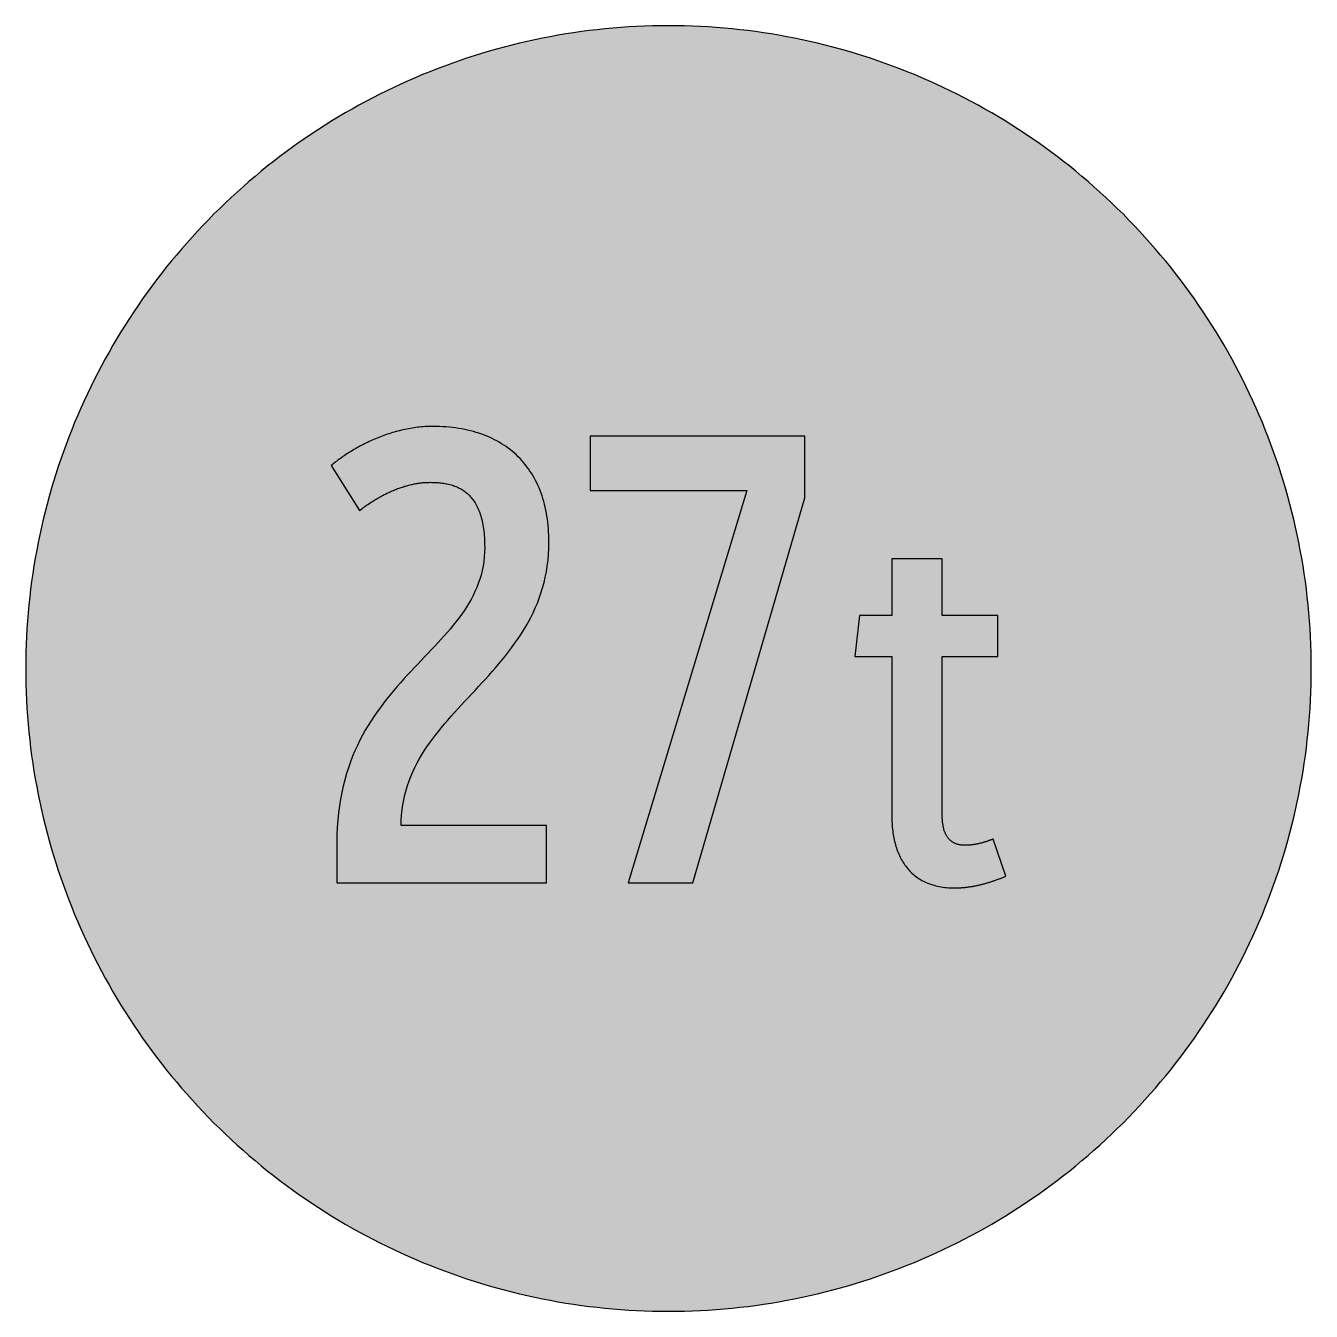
# Model space of a CAD drawing. Header units: millimetres. Extents: x 0 to 212, y 0 to 212.
import ezdxf

# ---------------------------------------------------------------- set-up
doc = ezdxf.new("R2010")
doc.units = ezdxf.units.MM

msp = doc.modelspace()

# ---------------------------------------------------------------- hatches: boundary and pattern name
for color, points in [(254, [(211.7189, 105.8869), (211.709, 107.2007), (211.6861, 108.5139), (211.6455, 109.8245), (211.5871, 111.1326), (211.5134, 112.4407), (211.4245, 113.7437), (211.3204, 115.0468), (211.201, 116.3447), (211.0638, 117.6426), (210.9114, 118.9355), (210.7413, 120.2258), (210.5584, 121.5136), (210.3577, 122.7988), (210.1418, 124.079), (209.9107, 125.3566), (209.6643, 126.6292), (209.4027, 127.8992), (209.1258, 129.1641), (208.8337, 130.4239), (208.5264, 131.6812), (208.2038, 132.936), (207.866, 134.1831), (207.5104, 135.4277), (207.1421, 136.6647), (206.7611, 137.8991), (206.3623, 139.1285), (205.9483, 140.3502), (205.5216, 141.5694), (205.0771, 142.781), (204.6199, 143.9901), (204.1474, 145.1915), (203.6623, 146.3853), (203.1619, 147.574), (202.6463, 148.7576), (202.1154, 149.9362), (201.5693, 151.1046), (201.0105, 152.2705), (200.439, 153.4262), (199.8523, 154.5768), (199.2503, 155.7198), (198.6356, 156.8577), (198.0057, 157.9855), (197.3605, 159.1081), (196.7052, 160.2232), (196.0321, 161.3281), (195.3489, 162.4279), (194.6504, 163.5176), (193.9366, 164.6022), (193.2102, 165.6766), (192.471, 166.7434), (191.7167, 167.8), (190.9521, 168.849), (190.1698, 169.8904), (189.3773, 170.9217), (188.5696, 171.9428), (187.7517, 172.9562), (186.9161, 173.9621), (186.0702, 174.9552), (185.2117, 175.9407), (184.338, 176.9161), (183.454, 177.8838), (182.5549, 178.8389), (181.643, 179.7837), (180.721, 180.7185), (179.7837, 181.643), (178.8389, 182.5549), (177.8838, 183.454), (176.9161, 184.338), (175.9407, 185.2117), (174.9552, 186.0702), (173.9621, 186.9161), (172.9562, 187.7492), (171.9428, 188.5696), (170.9217, 189.3773), (169.8904, 190.1698), (168.849, 190.9496), (167.8, 191.7167), (166.7408, 192.471), (165.6766, 193.2102), (164.6022, 193.9366), (163.5176, 194.6504), (162.4279, 195.3489), (161.3281, 196.0321), (160.2232, 196.7052), (159.1081, 197.3631), (157.9855, 198.0057), (156.8577, 198.6356), (155.7198, 199.2503), (154.5768, 199.8523), (153.4262, 200.439), (152.2705, 201.0131), (151.1046, 201.5719), (149.9362, 202.1154), (148.7576, 202.6463), (147.574, 203.1619), (146.3853, 203.6623), (145.1889, 204.15), (143.9875, 204.6199), (142.781, 205.0796), (141.5694, 205.5216), (140.3502, 205.9483), (139.1285, 206.3623), (137.8991, 206.7611), (136.6647, 207.1446), (135.4252, 207.5129), (134.1831, 207.866), (132.9334, 208.2038), (131.6812, 208.5264), (130.4239, 208.8337), (129.1641, 209.1284), (127.8966, 209.4052), (126.6292, 209.6668), (125.3541, 209.9132), (124.0765, 210.1444), (122.7963, 210.3603), (121.5136, 210.5584), (120.2258, 210.7438), (118.9355, 210.9114), (117.6401, 211.0638), (116.3447, 211.201), (115.0468, 211.3229), (113.7437, 211.4271), (112.4382, 211.516), (111.1326, 211.5896), (109.8245, 211.6455), (108.5113, 211.6861), (107.1982, 211.7115), (105.885, 211.7192), (104.5693, 211.7115), (103.2561, 211.6861), (101.9454, 211.6455), (100.6373, 211.5896), (99.3292, 211.516), (98.0262, 211.4271), (96.7232, 211.3229), (95.4253, 211.201), (94.1273, 211.0638), (92.8345, 210.9114), (91.5441, 210.7438), (90.2564, 210.5584), (88.9711, 210.3603), (87.691, 210.1444), (86.4133, 209.9132), (85.1408, 209.6668), (83.8708, 209.4052), (82.6059, 209.1284), (81.346, 208.8337), (80.0887, 208.5264), (78.834, 208.2038), (77.5868, 207.866), (76.3422, 207.5129), (75.1053, 207.1446), (73.8708, 206.7611), (72.6415, 206.3623), (71.4197, 205.9483), (70.2005, 205.5216), (68.9889, 205.0796), (67.7799, 204.6199), (66.5785, 204.15), (65.3847, 203.6623), (64.196, 203.1619), (63.0123, 202.6463), (61.8338, 202.1154), (60.6628, 201.5719), (59.4995, 201.0131), (58.3438, 200.439), (57.1932, 199.8523), (56.0502, 199.2503), (54.9123, 198.6356), (53.7845, 198.0057), (52.6618, 197.3631), (51.5468, 196.7052), (50.4419, 196.0321), (49.342, 195.3489), (48.2524, 194.6504), (47.1678, 193.9366), (46.0934, 193.2102), (45.0266, 192.471), (43.9699, 191.7167), (42.9209, 190.9496), (41.8795, 190.1698), (40.8483, 189.3773), (39.8272, 188.5696), (38.8137, 187.7492), (37.8079, 186.9161), (36.8148, 186.0702), (35.8292, 185.2117), (34.8539, 184.338), (33.8861, 183.454), (32.9311, 182.5549), (31.9862, 181.643), (31.049, 180.7185), (30.1269, 179.7837), (29.2151, 178.8389), (28.3159, 177.8838), (27.432, 176.9161), (26.5582, 175.9407), (25.6997, 174.9552), (24.8539, 173.9621), (24.0208, 172.9562), (23.2004, 171.9428), (22.3926, 170.9217), (21.6002, 169.8904), (20.8204, 168.849), (20.0533, 167.8), (19.2989, 166.7434), (18.5598, 165.6766), (17.8333, 164.6022), (17.1196, 163.5176), (16.4211, 162.4279), (15.7378, 161.3281), (15.0647, 160.2232), (14.4069, 159.1081), (13.7643, 157.9855), (13.1343, 156.8577), (12.5197, 155.7198), (11.9177, 154.5768), (11.3309, 153.4262), (10.7569, 152.2705), (10.1981, 151.1046), (9.6545, 149.9362), (9.1237, 148.7576), (8.6081, 147.574), (8.1077, 146.3853), (7.62, 145.1915), (7.1501, 143.9901), (6.6904, 142.781), (6.2484, 141.5694), (5.8217, 140.3502), (5.4077, 139.1285), (5.0089, 137.8991), (4.6253, 136.6647), (4.257, 135.4277), (3.904, 134.1831), (3.5662, 132.936), (3.2436, 131.6812), (2.9362, 130.4239), (2.6416, 129.1641), (2.3647, 127.8992), (2.1031, 126.6292), (1.8567, 125.3566), (1.6256, 124.079), (1.4097, 122.7988), (1.2116, 121.5136), (1.0262, 120.2258), (0.8585, 118.9355), (0.7061, 117.6426), (0.569, 116.3447), (0.447, 115.0468), (0.3429, 113.7437), (0.254, 112.4407), (0.1803, 111.1326), (0.1245, 109.8245), (0.0838, 108.5139), (0.0584, 107.2007), (0.0508, 105.885), (0.0584, 104.5718), (0.0838, 103.2586), (0.1245, 101.9454), (0.1803, 100.6373), (0.254, 99.3318), (0.3429, 98.0262), (0.447, 96.7232), (0.569, 95.4253), (0.7061, 94.1299), (0.8585, 92.8345), (1.0262, 91.5441), (1.2116, 90.2564), (1.4097, 88.9737), (1.6256, 87.6935), (1.8567, 86.4159), (2.1031, 85.1408), (2.3647, 83.8733), (2.6416, 82.6059), (2.9362, 81.346), (3.2436, 80.0887), (3.5662, 78.8365), (3.904, 77.5868), (4.257, 76.3448), (4.6253, 75.1053), (5.0089, 73.8708), (5.4077, 72.6415), (5.8217, 71.4197), (6.2484, 70.2005), (6.6904, 68.9889), (7.1501, 67.7824), (7.62, 66.581), (8.1077, 65.3847), (8.6081, 64.196), (9.1237, 63.0123), (9.6545, 61.8338), (10.1981, 60.6654), (10.7569, 59.4995), (11.3309, 58.3438), (11.9177, 57.1932), (12.5197, 56.0502), (13.1343, 54.9123), (13.7643, 53.7845), (14.4069, 52.6618), (15.0647, 51.5468), (15.7378, 50.4419), (16.4211, 49.342), (17.1196, 48.2524), (17.8333, 47.1678), (18.5598, 46.0934), (19.2989, 45.0291), (20.0533, 43.9699), (20.8204, 42.9209), (21.6002, 41.8795), (22.3926, 40.8483), (23.2004, 39.8272), (24.0208, 38.8137), (24.8539, 37.8079), (25.6997, 36.8148), (26.5582, 35.8292), (27.432, 34.8539), (28.3159, 33.8861), (29.2151, 32.9311), (30.1269, 31.9862), (31.049, 31.049), (31.9862, 30.1269), (32.9311, 29.2151), (33.8861, 28.3159), (34.8539, 27.432), (35.8292, 26.5582), (36.8148, 25.6997), (37.8079, 24.8539), (38.8137, 24.0182), (39.8272, 23.2004), (40.8483, 22.3926), (41.8795, 21.6002), (42.9209, 20.8178), (43.9699, 20.0533), (45.0266, 19.2989), (46.0934, 18.5598), (47.1678, 17.8333), (48.2524, 17.1196), (49.342, 16.4211), (50.4419, 15.7378), (51.5468, 15.0647), (52.6618, 14.4094), (53.7845, 13.7643), (54.9123, 13.1343), (56.0502, 12.5197), (57.1932, 11.9177), (58.3438, 11.3309), (59.4995, 10.7594), (60.6628, 10.2006), (61.8338, 9.6545), (63.0123, 9.1237), (64.196, 8.6081), (65.3847, 8.1077), (66.5785, 7.6225), (67.7799, 7.1501), (68.9889, 6.6929), (70.2005, 6.2484), (71.4197, 5.8217), (72.6415, 5.4077), (73.8708, 5.0089), (75.1053, 4.6279), (76.3422, 4.2596), (77.5868, 3.904), (78.834, 3.5662), (80.0887, 3.2436), (81.346, 2.9362), (82.6059, 2.6441), (83.8708, 2.3673), (85.1408, 2.1057), (86.4133, 1.8593), (87.691, 1.6281), (88.9711, 1.4122), (90.2564, 1.2116), (91.5441, 1.0287), (92.8345, 0.8585), (94.1273, 0.7061), (95.4253, 0.569), (96.7232, 0.4496), (98.0262, 0.3454), (99.3292, 0.2565), (100.6373, 0.1829), (101.9454, 0.1245), (103.2561, 0.0838), (104.5693, 0.061), (105.885, 0.0533), (107.1982, 0.061), (108.5113, 0.0838), (109.8245, 0.1245), (111.1326, 0.1829), (112.4382, 0.2565), (113.7437, 0.3454), (115.0468, 0.4496), (116.3447, 0.569), (117.6401, 0.7061), (118.9355, 0.8585), (120.2258, 1.0287), (121.5136, 1.2116), (122.7963, 1.4122), (124.0765, 1.6281), (125.3541, 1.8593), (126.6292, 2.1057), (127.8966, 2.3673), (129.1641, 2.6441), (130.4239, 2.9362), (131.6812, 3.2436), (132.9334, 3.5662), (134.1831, 3.904), (135.4252, 4.2596), (136.6647, 4.6279), (137.8991, 5.0089), (139.1285, 5.4077), (140.3502, 5.8217), (141.5694, 6.2484), (142.781, 6.6929), (143.9875, 7.1501), (145.1889, 7.6225), (146.3853, 8.1077), (147.574, 8.6081), (148.7576, 9.1237), (149.9362, 9.6545), (151.1046, 10.2006), (152.2705, 10.7594), (153.4262, 11.3309), (154.5768, 11.9177), (155.7198, 12.5197), (156.8577, 13.1343), (157.9855, 13.7643), (159.1081, 14.4094), (160.2232, 15.0647), (161.3281, 15.7378), (162.4279, 16.4211), (163.5176, 17.1196), (164.6022, 17.8333), (165.6766, 18.5598), (166.7408, 19.2989), (167.8, 20.0533), (168.849, 20.8178), (169.8904, 21.6002), (170.9217, 22.3926), (171.9428, 23.2004), (172.9562, 24.0182), (173.9621, 24.8539), (174.9552, 25.6997), (175.9407, 26.5582), (176.9161, 27.432), (177.8838, 28.3159), (178.8389, 29.2151), (179.7837, 30.1269), (180.721, 31.049), (181.643, 31.9862), (182.5549, 32.9311), (183.454, 33.8861), (184.338, 34.8539), (185.2117, 35.8292), (186.0702, 36.8148), (186.9161, 37.8079), (187.7517, 38.8137), (188.5696, 39.8272), (189.3773, 40.8483), (190.1698, 41.8795), (190.9521, 42.9209), (191.7167, 43.9699), (192.471, 45.0291), (193.2102, 46.0934), (193.9366, 47.1678), (194.6504, 48.2524), (195.3489, 49.342), (196.0321, 50.4419), (196.7052, 51.5468), (197.3605, 52.6618), (198.0057, 53.7845), (198.6356, 54.9123), (199.2503, 56.0502), (199.8523, 57.1932), (200.439, 58.3438), (201.0105, 59.4995), (201.5693, 60.6654), (202.1154, 61.8338), (202.6463, 63.0123), (203.1619, 64.196), (203.6623, 65.3847), (204.1474, 66.581), (204.6199, 67.7824), (205.0771, 68.9889), (205.5216, 70.2005), (205.9483, 71.4197), (206.3623, 72.6415), (206.7611, 73.8708), (207.1421, 75.1053), (207.5104, 76.3448), (207.866, 77.5868), (208.2038, 78.8365), (208.5264, 80.0887), (208.8337, 81.346), (209.1258, 82.6059), (209.4027, 83.8733), (209.6643, 85.1408), (209.9107, 86.4159), (210.1418, 87.6935), (210.3577, 88.9737), (210.5584, 90.2564), (210.7413, 91.5441), (210.9114, 92.8345), (211.0638, 94.1299), (211.201, 95.4253), (211.3204, 96.7232), (211.4245, 98.0262), (211.5134, 99.3318), (211.5871, 100.6373), (211.6455, 101.9454), (211.6861, 103.2586), (211.709, 104.5718), (211.7166, 105.885)]), (59, [(66.6228, 136.5412), (66.8503, 136.5377), (67.0763, 136.5352), (67.2998, 136.5275), (67.5234, 136.5174), (67.7469, 136.5047), (67.9679, 136.4894), (68.1863, 136.4691), (68.4047, 136.4463), (68.6206, 136.4183), (68.8365, 136.3878), (69.0474, 136.3548), (69.2582, 136.3142), (69.4665, 136.2735), (69.6747, 136.2253), (69.8779, 136.1745), (70.0811, 136.1211), (70.2793, 136.0602), (70.4774, 135.9941), (70.673, 135.9256), (70.8635, 135.8519), (71.054, 135.7732), (71.2419, 135.6868), (71.4248, 135.5979), (71.6077, 135.5014), (71.7855, 135.4023), (71.9607, 135.2956), (72.1335, 135.1813), (72.3011, 135.0645), (72.4662, 134.94), (72.6288, 134.808), (72.7888, 134.6733), (72.9437, 134.5286), (73.0961, 134.3787), (73.246, 134.2238), (73.3908, 134.0612), (73.5305, 133.891), (73.6676, 133.7132), (73.7997, 133.5303), (73.9292, 133.3373), (74.0537, 133.1392), (74.1756, 132.9334), (74.2925, 132.7201), (74.4042, 132.4991), (74.5109, 132.2705), (74.615, 132.0317), (74.7141, 131.7879), (74.8081, 131.5339), (74.897, 131.2723), (74.9808, 131.0005), (75.0595, 130.7236), (75.1357, 130.4341), (75.2043, 130.1394), (75.2678, 129.8321), (75.3288, 129.5197), (75.3821, 129.1946), (75.4304, 128.8618), (75.4736, 128.5215), (75.5117, 128.1684), (75.5421, 127.8077), (75.5701, 127.4369), (75.5904, 127.0533), (75.6056, 126.6622), (75.6133, 126.2609), (75.6183, 125.8494), (75.6006, 125.0417), (75.5472, 124.2543), (75.4609, 123.4846), (75.344, 122.7328), (75.1942, 121.9962), (75.0164, 121.2799), (74.8081, 120.5763), (74.5719, 119.888), (74.3077, 119.2124), (74.0207, 118.5494), (73.7083, 117.8992), (73.3704, 117.2591), (73.0123, 116.6292), (72.6338, 116.0094), (72.2325, 115.3973), (71.8134, 114.7928), (71.3765, 114.1933), (70.9244, 113.6015), (70.4545, 113.0122), (69.9719, 112.428), (69.4741, 111.8464), (68.9661, 111.2672), (68.4454, 110.6907), (67.9145, 110.1141), (67.376, 109.535), (66.8299, 108.9558), (66.2762, 108.3742), (65.7174, 107.7874), (65.1535, 107.2007), (64.5871, 106.6063), (64.0156, 106.0069), (63.4467, 105.3998), (62.8752, 104.7852), (62.3062, 104.1629), (61.7398, 103.5304), (61.1759, 102.8878), (60.6171, 102.235), (60.0634, 101.5695), (59.5173, 100.8913), (58.9788, 100.2005), (58.4479, 99.4918), (57.9272, 98.7704), (57.4192, 98.0313), (56.9214, 97.2769), (56.4388, 96.5022), (55.9689, 95.7097), (55.5168, 94.8969), (55.0799, 94.0613), (54.6608, 93.2053), (54.2595, 92.329), (53.881, 91.4273), (53.5229, 90.5002), (53.1851, 89.5502), (52.8726, 88.5723), (52.5856, 87.5665), (52.3215, 86.5353), (52.0852, 85.4735), (51.877, 84.3839), (51.6992, 83.2637), (51.5493, 82.1106), (51.4299, 80.9244), (51.3461, 79.7077), (51.2928, 78.4555), (51.275, 77.1677), (51.277, 70.6092), (85.7772, 70.6092), (85.7772, 80.028), (61.8603, 80.028), (61.8769, 80.9142), (61.9277, 81.7829), (62.0141, 82.6338), (62.1335, 83.4644), (62.2808, 84.2797), (62.4611, 85.0798), (62.6694, 85.8622), (62.9056, 86.6292), (63.1673, 87.3811), (63.4568, 88.1202), (63.7692, 88.8467), (64.1045, 89.5604), (64.4652, 90.2614), (64.8437, 90.9523), (65.2424, 91.633), (65.6615, 92.3036), (66.0984, 92.9665), (66.5531, 93.6193), (67.0204, 94.267), (67.5056, 94.9046), (68.0009, 95.5396), (68.5114, 96.1669), (69.0296, 96.7892), (69.5604, 97.4065), (70.0989, 98.0237), (70.6476, 98.6358), (71.2013, 99.2454), (71.7601, 99.855), (72.324, 100.4621), (72.8904, 101.0717), (73.4593, 101.6813), (74.0308, 102.2909), (74.5998, 102.903), (75.1688, 103.5177), (75.7352, 104.1375), (76.2991, 104.7598), (76.8604, 105.3871), (77.4116, 106.0221), (77.9602, 106.6622), (78.4987, 107.3074), (79.0296, 107.9627), (79.5503, 108.6256), (80.0583, 109.2962), (80.5561, 109.9769), (81.0387, 110.6678), (81.5086, 111.3714), (81.9607, 112.0851), (82.3976, 112.8116), (82.8167, 113.5532), (83.2155, 114.3076), (83.5965, 115.0747), (83.9546, 115.857), (84.2899, 116.6571), (84.6023, 117.4725), (84.8919, 118.3081), (85.1535, 119.159), (85.3897, 120.0277), (85.598, 120.9167), (85.7783, 121.826), (85.9282, 122.7557), (86.045, 123.7082), (86.1314, 124.681), (86.1822, 125.6792), (86.2, 126.6977), (86.1949, 127.2591), (86.1797, 127.8153), (86.1543, 128.3614), (86.1187, 128.8999), (86.073, 129.4308), (86.0146, 129.9566), (85.9485, 130.4722), (85.8723, 130.9802), (85.786, 131.4806), (85.6894, 131.9733), (85.5828, 132.4585), (85.4659, 132.936), (85.3415, 133.4059), (85.2043, 133.8656), (85.0595, 134.3203), (84.9046, 134.7648), (84.7395, 135.2017), (84.5642, 135.6309), (84.3813, 136.05), (84.1883, 136.4615), (83.9851, 136.8654), (83.7717, 137.2616), (83.5508, 137.6477), (83.3196, 138.0287), (83.0809, 138.397), (82.8319, 138.7602), (82.5729, 139.1133), (82.3062, 139.4562), (82.0293, 139.7914), (81.7448, 140.1191), (81.4502, 140.4391), (81.1479, 140.7465), (80.8355, 141.0487), (80.5129, 141.3408), (80.1853, 141.6228), (79.8474, 141.8971), (79.4995, 142.1613), (79.1439, 142.4178), (78.7806, 142.6642), (78.4073, 142.9029), (78.0263, 143.129), (77.6376, 143.35), (77.2389, 143.5583), (76.8325, 143.7589), (76.4184, 143.952), (75.9968, 144.1323), (75.565, 144.305), (75.1281, 144.4676), (74.6811, 144.6225), (74.2264, 144.7648), (73.7641, 144.8994), (73.2917, 145.0238), (72.8142, 145.1381), (72.3265, 145.2448), (71.8337, 145.3388), (71.3308, 145.4252), (70.8228, 145.4988), (70.3047, 145.5649), (69.7789, 145.6207), (69.248, 145.6665), (68.707, 145.702), (68.1609, 145.7274), (67.6072, 145.7427), (67.0433, 145.7477), (66.736, 145.7452), (66.4312, 145.7376), (66.1238, 145.7274), (65.8165, 145.7096), (65.5117, 145.6893), (65.2069, 145.6639), (64.9021, 145.636), (64.5973, 145.6004), (64.295, 145.5623), (63.9928, 145.5217), (63.6905, 145.4734), (63.3908, 145.4252), (63.0911, 145.3693), (62.7939, 145.3134), (62.4942, 145.2499), (62.1995, 145.1864), (61.9049, 145.1178), (61.6102, 145.0442), (61.3181, 144.9705), (61.026, 144.8892), (60.7365, 144.8079), (60.4469, 144.7216), (60.1599, 144.6352), (59.8754, 144.5438), (59.5909, 144.4473), (59.309, 144.3507), (59.0271, 144.2517), (58.7477, 144.1475), (58.4708, 144.0434), (58.1965, 143.9342), (57.9222, 143.8224), (57.6504, 143.7107), (57.3811, 143.5964), (57.1144, 143.477), (56.8503, 143.3576), (56.5861, 143.2357), (56.3245, 143.1138), (56.068, 142.9868), (55.8114, 142.8598), (55.5574, 142.7302), (55.306, 142.5981), (55.057, 142.4661), (54.8107, 142.3314), (54.5668, 142.1968), (54.3255, 142.0597), (54.0868, 141.92), (53.8531, 141.7803), (53.6194, 141.6406), (53.3883, 141.4983), (53.1622, 141.3561), (52.9387, 141.2113), (52.7177, 141.0665), (52.4993, 140.9217), (52.2859, 140.7744), (52.0725, 140.6271), (51.8643, 140.4798), (51.6611, 140.3325), (51.4579, 140.1851), (51.2597, 140.0353), (51.0642, 139.888), (50.8737, 139.7381), (50.6857, 139.5908), (50.5028, 139.4409), (50.3225, 139.2911), (54.9811, 131.8849), (55.179, 132.0368), (55.3771, 132.1867), (55.5752, 132.3315), (55.7733, 132.4762), (55.9689, 132.6185), (56.167, 132.7556), (56.3651, 132.8928), (56.5607, 133.0249), (56.7563, 133.157), (56.9544, 133.284), (57.15, 133.4084), (57.3456, 133.5329), (57.5412, 133.6523), (57.7342, 133.7691), (57.9298, 133.8834), (58.1228, 133.9952), (58.3159, 134.1044), (58.5089, 134.2111), (58.7019, 134.3152), (58.895, 134.4168), (59.0855, 134.5159), (59.2785, 134.6124), (59.469, 134.7064), (59.6595, 134.7978), (59.8475, 134.8867), (60.038, 134.9756), (60.2259, 135.0594), (60.4139, 135.1407), (60.5993, 135.2194), (60.7873, 135.2956), (60.9727, 135.3693), (61.1581, 135.443), (61.341, 135.5115), (61.5264, 135.5776), (61.7093, 135.6436), (61.8922, 135.7071), (62.0725, 135.7655), (62.2529, 135.824), (62.4332, 135.8798), (62.6135, 135.9306), (62.7913, 135.9814), (62.9691, 136.0297), (63.1444, 136.078), (63.3197, 136.1211), (63.4949, 136.1618), (63.6676, 136.2024), (63.8404, 136.238), (64.0131, 136.2735), (64.1858, 136.3066), (64.3534, 136.337), (64.5236, 136.365), (64.6913, 136.3904), (64.8589, 136.4158), (65.024, 136.4361), (65.1891, 136.4564), (65.3517, 136.4742), (65.5142, 136.4894), (65.6768, 136.5021), (65.8368, 136.5148), (65.9968, 136.5225), (66.1543, 136.5301), (66.3118, 136.5352), (66.4667, 136.5377), (66.6217, 136.5402)]), (59, [(128.3229, 134.0016), (128.3229, 144.1619), (92.9749, 144.1619), (92.9749, 135.1661), (118.7979, 135.1661), (99.2188, 70.6092), (109.9083, 70.6092)]), (59, [(142.6531, 81.6155), (142.654, 81.2952), (142.6616, 80.9777), (142.6718, 80.6628), (142.6896, 80.3504), (142.7099, 80.043), (142.7353, 79.7357), (142.7658, 79.4334), (142.8013, 79.1362), (142.8394, 78.8391), (142.8852, 78.547), (142.9334, 78.2599), (142.9893, 77.9729), (143.0477, 77.691), (143.1112, 77.4141), (143.1798, 77.1398), (143.2535, 76.868), (143.3322, 76.6013), (143.416, 76.3397), (143.5049, 76.0806), (143.5989, 75.8266), (143.6954, 75.5752), (143.7996, 75.3288), (143.9088, 75.0875), (144.0231, 74.8487), (144.1425, 74.6176), (144.2644, 74.389), (144.3939, 74.1629), (144.5285, 73.9445), (144.6682, 73.7286), (144.813, 73.5203), (144.9629, 73.3146), (145.1178, 73.1164), (145.2778, 72.9209), (145.4429, 72.7304), (145.6157, 72.5449), (145.7909, 72.3671), (145.9713, 72.1919), (146.1592, 72.0242), (146.3523, 71.8591), (146.5504, 71.7017), (146.7536, 71.5493), (146.9619, 71.4045), (147.1752, 71.2622), (147.3962, 71.1276), (147.6223, 70.9981), (147.8509, 70.8762), (148.0896, 70.7593), (148.3309, 70.6476), (148.5773, 70.5434), (148.8313, 70.4444), (149.0904, 70.3529), (149.3545, 70.2666), (149.6263, 70.1878), (149.9006, 70.1142), (150.1826, 70.0481), (150.4696, 69.9872), (150.7642, 69.9364), (151.0614, 69.8881), (151.3688, 69.85), (151.6786, 69.817), (151.9936, 69.7916), (152.3162, 69.7738), (152.6464, 69.7636), (152.9791, 69.7611), (153.1163, 69.7611), (153.2509, 69.7636), (153.3855, 69.7662), (153.5201, 69.7687), (153.6548, 69.7738), (153.7868, 69.7789), (153.9215, 69.7865), (154.0561, 69.7941), (154.1907, 69.8043), (154.3253, 69.8144), (154.4574, 69.8271), (154.592, 69.8373), (154.7241, 69.8525), (154.8587, 69.8652), (154.9933, 69.8805), (155.1254, 69.8983), (155.2575, 69.916), (155.3921, 69.9338), (155.5242, 69.9516), (155.6588, 69.9719), (155.7909, 69.9948), (155.923, 70.0176), (156.0551, 70.0405), (156.1871, 70.0634), (156.3218, 70.0888), (156.4538, 70.1142), (156.5859, 70.1421), (156.718, 70.17), (156.8501, 70.198), (156.9822, 70.2285), (157.1142, 70.2589), (157.2463, 70.2894), (157.3784, 70.3224), (157.5105, 70.3555), (157.6426, 70.3885), (157.7746, 70.424), (157.9042, 70.4596), (158.0363, 70.4952), (158.1683, 70.5333), (158.3004, 70.5714), (158.4325, 70.6095), (158.562, 70.6501), (158.6941, 70.6882), (158.8262, 70.7314), (158.9557, 70.772), (159.0878, 70.8152), (159.2199, 70.8584), (159.3494, 70.9041), (159.4815, 70.9473), (159.6136, 70.993), (159.7431, 71.0413), (159.8752, 71.087), (160.0073, 71.1352), (160.1368, 71.1835), (160.2689, 71.2343), (160.3985, 71.2826), (160.5305, 71.3334), (160.6601, 71.3867), (160.7922, 71.4375), (160.9242, 71.4908), (161.0538, 71.5442), (161.1859, 71.5975), (161.3154, 71.6534), (161.4475, 71.7067), (159.3314, 77.8051), (159.2402, 77.7697), (159.1488, 77.7342), (159.0599, 77.7011), (158.9735, 77.6681), (158.8846, 77.6351), (158.8008, 77.6021), (158.7144, 77.5716), (158.6306, 77.5411), (158.5468, 77.5106), (158.463, 77.4827), (158.3817, 77.4548), (158.3004, 77.4268), (158.2217, 77.4014), (158.1404, 77.3735), (158.0617, 77.3481), (157.9829, 77.3227), (157.9067, 77.2998), (157.8305, 77.277), (157.7543, 77.2541), (157.6781, 77.2312), (157.6019, 77.2084), (157.5283, 77.1881), (157.4546, 77.1677), (157.3809, 77.1474), (157.3073, 77.1296), (157.2362, 77.1093), (157.165, 77.0915), (157.0939, 77.0738), (157.0228, 77.0585), (156.9517, 77.0407), (156.8806, 77.0255), (156.812, 77.0103), (156.7434, 76.995), (156.6748, 76.9823), (156.6062, 76.9671), (156.5377, 76.9544), (156.4691, 76.9417), (156.4005, 76.9315), (156.3345, 76.9188), (156.2659, 76.9087), (156.1998, 76.8985), (156.1338, 76.8883), (156.0652, 76.8782), (155.9992, 76.8706), (155.9331, 76.8629), (155.8671, 76.8553), (155.8011, 76.8477), (155.735, 76.8401), (155.669, 76.8325), (155.6029, 76.8274), (155.5369, 76.8223), (155.4709, 76.8172), (155.4048, 76.8121), (155.3388, 76.8071), (155.2727, 76.8045), (155.2067, 76.7994), (155.1407, 76.7969), (155.0746, 76.7944), (155.0086, 76.7918), (154.9425, 76.7918), (154.8765, 76.7893), (154.8079, 76.7893), (154.7419, 76.7893), (154.6733, 76.7893), (154.5488, 76.7893), (154.4244, 76.7944), (154.305, 76.7994), (154.1856, 76.8096), (154.0688, 76.8223), (153.957, 76.8375), (153.8453, 76.8553), (153.736, 76.8756), (153.6294, 76.8985), (153.5252, 76.9239), (153.4236, 76.9518), (153.3246, 76.9823), (153.228, 77.0153), (153.1315, 77.0509), (153.0401, 77.089), (152.9486, 77.1296), (152.8597, 77.1754), (152.7759, 77.2211), (152.6921, 77.2693), (152.6083, 77.3201), (152.5295, 77.3735), (152.4533, 77.4319), (152.3771, 77.4903), (152.306, 77.5513), (152.2349, 77.6148), (152.1663, 77.6808), (152.0977, 77.7494), (152.0342, 77.8231), (151.9707, 77.8967), (151.9098, 77.9729), (151.8514, 78.0517), (151.7955, 78.1329), (151.7421, 78.2142), (151.6888, 78.3006), (151.638, 78.3895), (151.5897, 78.4809), (151.5415, 78.5724), (151.4983, 78.6689), (151.4551, 78.7679), (151.4145, 78.867), (151.3738, 78.9686), (151.3357, 79.0753), (151.3002, 79.182), (151.2672, 79.2912), (151.2367, 79.4029), (151.2062, 79.5172), (151.1757, 79.6341), (151.1503, 79.7509), (151.1249, 79.8728), (151.1021, 79.9973), (151.0817, 80.1218), (151.0614, 80.2488), (151.0436, 80.3783), (151.0259, 80.5104), (151.0106, 80.645), (150.9979, 80.7822), (150.9878, 80.9219), (150.9776, 81.0616), (150.9674, 81.2038), (150.9624, 81.3486), (150.9547, 81.4959), (150.9522, 81.6458), (150.9497, 81.7982), (150.9497, 81.9506), (150.9504, 107.8615), (160.0951, 107.8615), (160.0951, 114.6344), (150.9504, 114.6344), (150.9504, 123.9488), (142.6531, 123.9488), (142.6531, 114.6344), (137.3188, 114.6344), (136.5567, 107.8615), (142.6531, 107.8615)])]:
    msp.add_hatch(color=color).paths.add_polyline_path(points)

# ---------------------------------------------------------------- linework, layer by layer
at = {"color": 254}
msp.add_lwpolyline([(211.7189, 105.8869), (211.709, 107.2007), (211.6861, 108.5139), (211.6455, 109.8245), (211.5871, 111.1326), (211.5134, 112.4407), (211.4245, 113.7437), (211.3204, 115.0468), (211.201, 116.3447), (211.0638, 117.6426), (210.9114, 118.9355), (210.7413, 120.2258), (210.5584, 121.5136), (210.3577, 122.7988), (210.1418, 124.079), (209.9107, 125.3566), (209.6643, 126.6292), (209.4027, 127.8992), (209.1258, 129.1641), (208.8337, 130.4239), (208.5264, 131.6812), (208.2038, 132.936), (207.866, 134.1831), (207.5104, 135.4277), (207.1421, 136.6647), (206.7611, 137.8991), (206.3623, 139.1285), (205.9483, 140.3502), (205.5216, 141.5694), (205.0771, 142.781), (204.6199, 143.9901), (204.1474, 145.1915), (203.6623, 146.3853), (203.1619, 147.574), (202.6463, 148.7576), (202.1154, 149.9362), (201.5693, 151.1046), (201.0105, 152.2705), (200.439, 153.4262), (199.8523, 154.5768), (199.2503, 155.7198), (198.6356, 156.8577), (198.0057, 157.9855), (197.3605, 159.1081), (196.7052, 160.2232), (196.0321, 161.3281), (195.3489, 162.4279), (194.6504, 163.5176), (193.9366, 164.6022), (193.2102, 165.6766), (192.471, 166.7434), (191.7167, 167.8), (190.9521, 168.849), (190.1698, 169.8904), (189.3773, 170.9217), (188.5696, 171.9428), (187.7517, 172.9562), (186.9161, 173.9621), (186.0702, 174.9552), (185.2117, 175.9407), (184.338, 176.9161), (183.454, 177.8838), (182.5549, 178.8389), (181.643, 179.7837), (180.721, 180.7185), (179.7837, 181.643), (178.8389, 182.5549), (177.8838, 183.454), (176.9161, 184.338), (175.9407, 185.2117), (174.9552, 186.0702), (173.9621, 186.9161), (172.9562, 187.7492), (171.9428, 188.5696), (170.9217, 189.3773), (169.8904, 190.1698), (168.849, 190.9496), (167.8, 191.7167), (166.7408, 192.471), (165.6766, 193.2102), (164.6022, 193.9366), (163.5176, 194.6504), (162.4279, 195.3489), (161.3281, 196.0321), (160.2232, 196.7052), (159.1081, 197.3631), (157.9855, 198.0057), (156.8577, 198.6356), (155.7198, 199.2503), (154.5768, 199.8523), (153.4262, 200.439), (152.2705, 201.0131), (151.1046, 201.5719), (149.9362, 202.1154), (148.7576, 202.6463), (147.574, 203.1619), (146.3853, 203.6623), (145.1889, 204.15), (143.9875, 204.6199), (142.781, 205.0796), (141.5694, 205.5216), (140.3502, 205.9483), (139.1285, 206.3623), (137.8991, 206.7611), (136.6647, 207.1446), (135.4252, 207.5129), (134.1831, 207.866), (132.9334, 208.2038), (131.6812, 208.5264), (130.4239, 208.8337), (129.1641, 209.1284), (127.8966, 209.4052), (126.6292, 209.6668), (125.3541, 209.9132), (124.0765, 210.1444), (122.7963, 210.3603), (121.5136, 210.5584), (120.2258, 210.7438), (118.9355, 210.9114), (117.6401, 211.0638), (116.3447, 211.201), (115.0468, 211.3229), (113.7437, 211.4271), (112.4382, 211.516), (111.1326, 211.5896), (109.8245, 211.6455), (108.5113, 211.6861), (107.1982, 211.7115), (105.885, 211.7192), (104.5693, 211.7115), (103.2561, 211.6861), (101.9454, 211.6455), (100.6373, 211.5896), (99.3292, 211.516), (98.0262, 211.4271), (96.7232, 211.3229), (95.4253, 211.201), (94.1273, 211.0638), (92.8345, 210.9114), (91.5441, 210.7438), (90.2564, 210.5584), (88.9711, 210.3603), (87.691, 210.1444), (86.4133, 209.9132), (85.1408, 209.6668), (83.8708, 209.4052), (82.6059, 209.1284), (81.346, 208.8337), (80.0887, 208.5264), (78.834, 208.2038), (77.5868, 207.866), (76.3422, 207.5129), (75.1053, 207.1446), (73.8708, 206.7611), (72.6415, 206.3623), (71.4197, 205.9483), (70.2005, 205.5216), (68.9889, 205.0796), (67.7799, 204.6199), (66.5785, 204.15), (65.3847, 203.6623), (64.196, 203.1619), (63.0123, 202.6463), (61.8338, 202.1154), (60.6628, 201.5719), (59.4995, 201.0131), (58.3438, 200.439), (57.1932, 199.8523), (56.0502, 199.2503), (54.9123, 198.6356), (53.7845, 198.0057), (52.6618, 197.3631), (51.5468, 196.7052), (50.4419, 196.0321), (49.342, 195.3489), (48.2524, 194.6504), (47.1678, 193.9366), (46.0934, 193.2102), (45.0266, 192.471), (43.9699, 191.7167), (42.9209, 190.9496), (41.8795, 190.1698), (40.8483, 189.3773), (39.8272, 188.5696), (38.8137, 187.7492), (37.8079, 186.9161), (36.8148, 186.0702), (35.8292, 185.2117), (34.8539, 184.338), (33.8861, 183.454), (32.9311, 182.5549), (31.9862, 181.643), (31.049, 180.7185), (30.1269, 179.7837), (29.2151, 178.8389), (28.3159, 177.8838), (27.432, 176.9161), (26.5582, 175.9407), (25.6997, 174.9552), (24.8539, 173.9621), (24.0208, 172.9562), (23.2004, 171.9428), (22.3926, 170.9217), (21.6002, 169.8904), (20.8204, 168.849), (20.0533, 167.8), (19.2989, 166.7434), (18.5598, 165.6766), (17.8333, 164.6022), (17.1196, 163.5176), (16.4211, 162.4279), (15.7378, 161.3281), (15.0647, 160.2232), (14.4069, 159.1081), (13.7643, 157.9855), (13.1343, 156.8577), (12.5197, 155.7198), (11.9177, 154.5768), (11.3309, 153.4262), (10.7569, 152.2705), (10.1981, 151.1046), (9.6545, 149.9362), (9.1237, 148.7576), (8.6081, 147.574), (8.1077, 146.3853), (7.62, 145.1915), (7.1501, 143.9901), (6.6904, 142.781), (6.2484, 141.5694), (5.8217, 140.3502), (5.4077, 139.1285), (5.0089, 137.8991), (4.6253, 136.6647), (4.257, 135.4277), (3.904, 134.1831), (3.5662, 132.936), (3.2436, 131.6812), (2.9362, 130.4239), (2.6416, 129.1641), (2.3647, 127.8992), (2.1031, 126.6292), (1.8567, 125.3566), (1.6256, 124.079), (1.4097, 122.7988), (1.2116, 121.5136), (1.0262, 120.2258), (0.8585, 118.9355), (0.7061, 117.6426), (0.569, 116.3447), (0.447, 115.0468), (0.3429, 113.7437), (0.254, 112.4407), (0.1803, 111.1326), (0.1245, 109.8245), (0.0838, 108.5139), (0.0584, 107.2007), (0.0508, 105.885), (0.0584, 104.5718), (0.0838, 103.2586), (0.1245, 101.9454), (0.1803, 100.6373), (0.254, 99.3318), (0.3429, 98.0262), (0.447, 96.7232), (0.569, 95.4253), (0.7061, 94.1299), (0.8585, 92.8345), (1.0262, 91.5441), (1.2116, 90.2564), (1.4097, 88.9737), (1.6256, 87.6935), (1.8567, 86.4159), (2.1031, 85.1408), (2.3647, 83.8733), (2.6416, 82.6059), (2.9362, 81.346), (3.2436, 80.0887), (3.5662, 78.8365), (3.904, 77.5868), (4.257, 76.3448), (4.6253, 75.1053), (5.0089, 73.8708), (5.4077, 72.6415), (5.8217, 71.4197), (6.2484, 70.2005), (6.6904, 68.9889), (7.1501, 67.7824), (7.62, 66.581), (8.1077, 65.3847), (8.6081, 64.196), (9.1237, 63.0123), (9.6545, 61.8338), (10.1981, 60.6654), (10.7569, 59.4995), (11.3309, 58.3438), (11.9177, 57.1932), (12.5197, 56.0502), (13.1343, 54.9123), (13.7643, 53.7845), (14.4069, 52.6618), (15.0647, 51.5468), (15.7378, 50.4419), (16.4211, 49.342), (17.1196, 48.2524), (17.8333, 47.1678), (18.5598, 46.0934), (19.2989, 45.0291), (20.0533, 43.9699), (20.8204, 42.9209), (21.6002, 41.8795), (22.3926, 40.8483), (23.2004, 39.8272), (24.0208, 38.8137), (24.8539, 37.8079), (25.6997, 36.8148), (26.5582, 35.8292), (27.432, 34.8539), (28.3159, 33.8861), (29.2151, 32.9311), (30.1269, 31.9862), (31.049, 31.049), (31.9862, 30.1269), (32.9311, 29.2151), (33.8861, 28.3159), (34.8539, 27.432), (35.8292, 26.5582), (36.8148, 25.6997), (37.8079, 24.8539), (38.8137, 24.0182), (39.8272, 23.2004), (40.8483, 22.3926), (41.8795, 21.6002), (42.9209, 20.8178), (43.9699, 20.0533), (45.0266, 19.2989), (46.0934, 18.5598), (47.1678, 17.8333), (48.2524, 17.1196), (49.342, 16.4211), (50.4419, 15.7378), (51.5468, 15.0647), (52.6618, 14.4094), (53.7845, 13.7643), (54.9123, 13.1343), (56.0502, 12.5197), (57.1932, 11.9177), (58.3438, 11.3309), (59.4995, 10.7594), (60.6628, 10.2006), (61.8338, 9.6545), (63.0123, 9.1237), (64.196, 8.6081), (65.3847, 8.1077), (66.5785, 7.6225), (67.7799, 7.1501), (68.9889, 6.6929), (70.2005, 6.2484), (71.4197, 5.8217), (72.6415, 5.4077), (73.8708, 5.0089), (75.1053, 4.6279), (76.3422, 4.2596), (77.5868, 3.904), (78.834, 3.5662), (80.0887, 3.2436), (81.346, 2.9362), (82.6059, 2.6441), (83.8708, 2.3673), (85.1408, 2.1057), (86.4133, 1.8593), (87.691, 1.6281), (88.9711, 1.4122), (90.2564, 1.2116), (91.5441, 1.0287), (92.8345, 0.8585), (94.1273, 0.7061), (95.4253, 0.569), (96.7232, 0.4496), (98.0262, 0.3454), (99.3292, 0.2565), (100.6373, 0.1829), (101.9454, 0.1245), (103.2561, 0.0838), (104.5693, 0.061), (105.885, 0.0533), (107.1982, 0.061), (108.5113, 0.0838), (109.8245, 0.1245), (111.1326, 0.1829), (112.4382, 0.2565), (113.7437, 0.3454), (115.0468, 0.4496), (116.3447, 0.569), (117.6401, 0.7061), (118.9355, 0.8585), (120.2258, 1.0287), (121.5136, 1.2116), (122.7963, 1.4122), (124.0765, 1.6281), (125.3541, 1.8593), (126.6292, 2.1057), (127.8966, 2.3673), (129.1641, 2.6441), (130.4239, 2.9362), (131.6812, 3.2436), (132.9334, 3.5662), (134.1831, 3.904), (135.4252, 4.2596), (136.6647, 4.6279), (137.8991, 5.0089), (139.1285, 5.4077), (140.3502, 5.8217), (141.5694, 6.2484), (142.781, 6.6929), (143.9875, 7.1501), (145.1889, 7.6225), (146.3853, 8.1077), (147.574, 8.6081), (148.7576, 9.1237), (149.9362, 9.6545), (151.1046, 10.2006), (152.2705, 10.7594), (153.4262, 11.3309), (154.5768, 11.9177), (155.7198, 12.5197), (156.8577, 13.1343), (157.9855, 13.7643), (159.1081, 14.4094), (160.2232, 15.0647), (161.3281, 15.7378), (162.4279, 16.4211), (163.5176, 17.1196), (164.6022, 17.8333), (165.6766, 18.5598), (166.7408, 19.2989), (167.8, 20.0533), (168.849, 20.8178), (169.8904, 21.6002), (170.9217, 22.3926), (171.9428, 23.2004), (172.9562, 24.0182), (173.9621, 24.8539), (174.9552, 25.6997), (175.9407, 26.5582), (176.9161, 27.432), (177.8838, 28.3159), (178.8389, 29.2151), (179.7837, 30.1269), (180.721, 31.049), (181.643, 31.9862), (182.5549, 32.9311), (183.454, 33.8861), (184.338, 34.8539), (185.2117, 35.8292), (186.0702, 36.8148), (186.9161, 37.8079), (187.7517, 38.8137), (188.5696, 39.8272), (189.3773, 40.8483), (190.1698, 41.8795), (190.9521, 42.9209), (191.7167, 43.9699), (192.471, 45.0291), (193.2102, 46.0934), (193.9366, 47.1678), (194.6504, 48.2524), (195.3489, 49.342), (196.0321, 50.4419), (196.7052, 51.5468), (197.3605, 52.6618), (198.0057, 53.7845), (198.6356, 54.9123), (199.2503, 56.0502), (199.8523, 57.1932), (200.439, 58.3438), (201.0105, 59.4995), (201.5693, 60.6654), (202.1154, 61.8338), (202.6463, 63.0123), (203.1619, 64.196), (203.6623, 65.3847), (204.1474, 66.581), (204.6199, 67.7824), (205.0771, 68.9889), (205.5216, 70.2005), (205.9483, 71.4197), (206.3623, 72.6415), (206.7611, 73.8708), (207.1421, 75.1053), (207.5104, 76.3448), (207.866, 77.5868), (208.2038, 78.8365), (208.5264, 80.0887), (208.8337, 81.346), (209.1258, 82.6059), (209.4027, 83.8733), (209.6643, 85.1408), (209.9107, 86.4159), (210.1418, 87.6935), (210.3577, 88.9737), (210.5584, 90.2564), (210.7413, 91.5441), (210.9114, 92.8345), (211.0638, 94.1299), (211.201, 95.4253), (211.3204, 96.7232), (211.4245, 98.0262), (211.5134, 99.3318), (211.5871, 100.6373), (211.6455, 101.9454), (211.6861, 103.2586), (211.709, 104.5718), (211.7166, 105.885), (211.7189, 105.8869)], dxfattribs=at)
at = {"color": 59}
for points in [[(66.6228, 136.5412), (66.8503, 136.5377), (67.0763, 136.5352), (67.2998, 136.5275), (67.5234, 136.5174), (67.7469, 136.5047), (67.9679, 136.4894), (68.1863, 136.4691), (68.4047, 136.4463), (68.6206, 136.4183), (68.8365, 136.3878), (69.0474, 136.3548), (69.2582, 136.3142), (69.4665, 136.2735), (69.6747, 136.2253), (69.8779, 136.1745), (70.0811, 136.1211), (70.2793, 136.0602), (70.4774, 135.9941), (70.673, 135.9256), (70.8635, 135.8519), (71.054, 135.7732), (71.2419, 135.6868), (71.4248, 135.5979), (71.6077, 135.5014), (71.7855, 135.4023), (71.9607, 135.2956), (72.1335, 135.1813), (72.3011, 135.0645), (72.4662, 134.94), (72.6288, 134.808), (72.7888, 134.6733), (72.9437, 134.5286), (73.0961, 134.3787), (73.246, 134.2238), (73.3908, 134.0612), (73.5305, 133.891), (73.6676, 133.7132), (73.7997, 133.5303), (73.9292, 133.3373), (74.0537, 133.1392), (74.1756, 132.9334), (74.2925, 132.7201), (74.4042, 132.4991), (74.5109, 132.2705), (74.615, 132.0317), (74.7141, 131.7879), (74.8081, 131.5339), (74.897, 131.2723), (74.9808, 131.0005), (75.0595, 130.7236), (75.1357, 130.4341), (75.2043, 130.1394), (75.2678, 129.8321), (75.3288, 129.5197), (75.3821, 129.1946), (75.4304, 128.8618), (75.4736, 128.5215), (75.5117, 128.1684), (75.5421, 127.8077), (75.5701, 127.4369), (75.5904, 127.0533), (75.6056, 126.6622), (75.6133, 126.2609), (75.6183, 125.8494), (75.6006, 125.0417), (75.5472, 124.2543), (75.4609, 123.4846), (75.344, 122.7328), (75.1942, 121.9962), (75.0164, 121.2799), (74.8081, 120.5763), (74.5719, 119.888), (74.3077, 119.2124), (74.0207, 118.5494), (73.7083, 117.8992), (73.3704, 117.2591), (73.0123, 116.6292), (72.6338, 116.0094), (72.2325, 115.3973), (71.8134, 114.7928), (71.3765, 114.1933), (70.9244, 113.6015), (70.4545, 113.0122), (69.9719, 112.428), (69.4741, 111.8464), (68.9661, 111.2672), (68.4454, 110.6907), (67.9145, 110.1141), (67.376, 109.535), (66.8299, 108.9558), (66.2762, 108.3742), (65.7174, 107.7874), (65.1535, 107.2007), (64.5871, 106.6063), (64.0156, 106.0069), (63.4467, 105.3998), (62.8752, 104.7852), (62.3062, 104.1629), (61.7398, 103.5304), (61.1759, 102.8878), (60.6171, 102.235), (60.0634, 101.5695), (59.5173, 100.8913), (58.9788, 100.2005), (58.4479, 99.4918), (57.9272, 98.7704), (57.4192, 98.0313), (56.9214, 97.2769), (56.4388, 96.5022), (55.9689, 95.7097), (55.5168, 94.8969), (55.0799, 94.0613), (54.6608, 93.2053), (54.2595, 92.329), (53.881, 91.4273), (53.5229, 90.5002), (53.1851, 89.5502), (52.8726, 88.5723), (52.5856, 87.5665), (52.3215, 86.5353), (52.0852, 85.4735), (51.877, 84.3839), (51.6992, 83.2637), (51.5493, 82.1106), (51.4299, 80.9244), (51.3461, 79.7077), (51.2928, 78.4555), (51.275, 77.1677), (51.277, 70.6092), (85.7772, 70.6092), (85.7772, 80.028), (61.8603, 80.028), (61.8769, 80.9142), (61.9277, 81.7829), (62.0141, 82.6338), (62.1335, 83.4644), (62.2808, 84.2797), (62.4611, 85.0798), (62.6694, 85.8622), (62.9056, 86.6292), (63.1673, 87.3811), (63.4568, 88.1202), (63.7692, 88.8467), (64.1045, 89.5604), (64.4652, 90.2614), (64.8437, 90.9523), (65.2424, 91.633), (65.6615, 92.3036), (66.0984, 92.9665), (66.5531, 93.6193), (67.0204, 94.267), (67.5056, 94.9046), (68.0009, 95.5396), (68.5114, 96.1669), (69.0296, 96.7892), (69.5604, 97.4065), (70.0989, 98.0237), (70.6476, 98.6358), (71.2013, 99.2454), (71.7601, 99.855), (72.324, 100.4621), (72.8904, 101.0717), (73.4593, 101.6813), (74.0308, 102.2909), (74.5998, 102.903), (75.1688, 103.5177), (75.7352, 104.1375), (76.2991, 104.7598), (76.8604, 105.3871), (77.4116, 106.0221), (77.9602, 106.6622), (78.4987, 107.3074), (79.0296, 107.9627), (79.5503, 108.6256), (80.0583, 109.2962), (80.5561, 109.9769), (81.0387, 110.6678), (81.5086, 111.3714), (81.9607, 112.0851), (82.3976, 112.8116), (82.8167, 113.5532), (83.2155, 114.3076), (83.5965, 115.0747), (83.9546, 115.857), (84.2899, 116.6571), (84.6023, 117.4725), (84.8919, 118.3081), (85.1535, 119.159), (85.3897, 120.0277), (85.598, 120.9167), (85.7783, 121.826), (85.9282, 122.7557), (86.045, 123.7082), (86.1314, 124.681), (86.1822, 125.6792), (86.2, 126.6977), (86.1949, 127.2591), (86.1797, 127.8153), (86.1543, 128.3614), (86.1187, 128.8999), (86.073, 129.4308), (86.0146, 129.9566), (85.9485, 130.4722), (85.8723, 130.9802), (85.786, 131.4806), (85.6894, 131.9733), (85.5828, 132.4585), (85.4659, 132.936), (85.3415, 133.4059), (85.2043, 133.8656), (85.0595, 134.3203), (84.9046, 134.7648), (84.7395, 135.2017), (84.5642, 135.6309), (84.3813, 136.05), (84.1883, 136.4615), (83.9851, 136.8654), (83.7717, 137.2616), (83.5508, 137.6477), (83.3196, 138.0287), (83.0809, 138.397), (82.8319, 138.7602), (82.5729, 139.1133), (82.3062, 139.4562), (82.0293, 139.7914), (81.7448, 140.1191), (81.4502, 140.4391), (81.1479, 140.7465), (80.8355, 141.0487), (80.5129, 141.3408), (80.1853, 141.6228), (79.8474, 141.8971), (79.4995, 142.1613), (79.1439, 142.4178), (78.7806, 142.6642), (78.4073, 142.9029), (78.0263, 143.129), (77.6376, 143.35), (77.2389, 143.5583), (76.8325, 143.7589), (76.4184, 143.952), (75.9968, 144.1323), (75.565, 144.305), (75.1281, 144.4676), (74.6811, 144.6225), (74.2264, 144.7648), (73.7641, 144.8994), (73.2917, 145.0238), (72.8142, 145.1381), (72.3265, 145.2448), (71.8337, 145.3388), (71.3308, 145.4252), (70.8228, 145.4988), (70.3047, 145.5649), (69.7789, 145.6207), (69.248, 145.6665), (68.707, 145.702), (68.1609, 145.7274), (67.6072, 145.7427), (67.0433, 145.7477), (66.736, 145.7452), (66.4312, 145.7376), (66.1238, 145.7274), (65.8165, 145.7096), (65.5117, 145.6893), (65.2069, 145.6639), (64.9021, 145.636), (64.5973, 145.6004), (64.295, 145.5623), (63.9928, 145.5217), (63.6905, 145.4734), (63.3908, 145.4252), (63.0911, 145.3693), (62.7939, 145.3134), (62.4942, 145.2499), (62.1995, 145.1864), (61.9049, 145.1178), (61.6102, 145.0442), (61.3181, 144.9705), (61.026, 144.8892), (60.7365, 144.8079), (60.4469, 144.7216), (60.1599, 144.6352), (59.8754, 144.5438), (59.5909, 144.4473), (59.309, 144.3507), (59.0271, 144.2517), (58.7477, 144.1475), (58.4708, 144.0434), (58.1965, 143.9342), (57.9222, 143.8224), (57.6504, 143.7107), (57.3811, 143.5964), (57.1144, 143.477), (56.8503, 143.3576), (56.5861, 143.2357), (56.3245, 143.1138), (56.068, 142.9868), (55.8114, 142.8598), (55.5574, 142.7302), (55.306, 142.5981), (55.057, 142.4661), (54.8107, 142.3314), (54.5668, 142.1968), (54.3255, 142.0597), (54.0868, 141.92), (53.8531, 141.7803), (53.6194, 141.6406), (53.3883, 141.4983), (53.1622, 141.3561), (52.9387, 141.2113), (52.7177, 141.0665), (52.4993, 140.9217), (52.2859, 140.7744), (52.0725, 140.6271), (51.8643, 140.4798), (51.6611, 140.3325), (51.4579, 140.1851), (51.2597, 140.0353), (51.0642, 139.888), (50.8737, 139.7381), (50.6857, 139.5908), (50.5028, 139.4409), (50.3225, 139.2911), (54.9811, 131.8849), (55.179, 132.0368), (55.3771, 132.1867), (55.5752, 132.3315), (55.7733, 132.4762), (55.9689, 132.6185), (56.167, 132.7556), (56.3651, 132.8928), (56.5607, 133.0249), (56.7563, 133.157), (56.9544, 133.284), (57.15, 133.4084), (57.3456, 133.5329), (57.5412, 133.6523), (57.7342, 133.7691), (57.9298, 133.8834), (58.1228, 133.9952), (58.3159, 134.1044), (58.5089, 134.2111), (58.7019, 134.3152), (58.895, 134.4168), (59.0855, 134.5159), (59.2785, 134.6124), (59.469, 134.7064), (59.6595, 134.7978), (59.8475, 134.8867), (60.038, 134.9756), (60.2259, 135.0594), (60.4139, 135.1407), (60.5993, 135.2194), (60.7873, 135.2956), (60.9727, 135.3693), (61.1581, 135.443), (61.341, 135.5115), (61.5264, 135.5776), (61.7093, 135.6436), (61.8922, 135.7071), (62.0725, 135.7655), (62.2529, 135.824), (62.4332, 135.8798), (62.6135, 135.9306), (62.7913, 135.9814), (62.9691, 136.0297), (63.1444, 136.078), (63.3197, 136.1211), (63.4949, 136.1618), (63.6676, 136.2024), (63.8404, 136.238), (64.0131, 136.2735), (64.1858, 136.3066), (64.3534, 136.337), (64.5236, 136.365), (64.6913, 136.3904), (64.8589, 136.4158), (65.024, 136.4361), (65.1891, 136.4564), (65.3517, 136.4742), (65.5142, 136.4894), (65.6768, 136.5021), (65.8368, 136.5148), (65.9968, 136.5225), (66.1543, 136.5301), (66.3118, 136.5352), (66.4667, 136.5377), (66.6217, 136.5402), (66.6228, 136.5412)], [(128.3229, 134.0016), (128.3229, 144.1619), (92.9749, 144.1619), (92.9749, 135.1661), (118.7979, 135.1661), (99.2188, 70.6092), (109.9083, 70.6092), (128.3229, 134.0016)], [(142.6531, 81.6155), (142.654, 81.2952), (142.6616, 80.9777), (142.6718, 80.6628), (142.6896, 80.3504), (142.7099, 80.043), (142.7353, 79.7357), (142.7658, 79.4334), (142.8013, 79.1362), (142.8394, 78.8391), (142.8852, 78.547), (142.9334, 78.2599), (142.9893, 77.9729), (143.0477, 77.691), (143.1112, 77.4141), (143.1798, 77.1398), (143.2535, 76.868), (143.3322, 76.6013), (143.416, 76.3397), (143.5049, 76.0806), (143.5989, 75.8266), (143.6954, 75.5752), (143.7996, 75.3288), (143.9088, 75.0875), (144.0231, 74.8487), (144.1425, 74.6176), (144.2644, 74.389), (144.3939, 74.1629), (144.5285, 73.9445), (144.6682, 73.7286), (144.813, 73.5203), (144.9629, 73.3146), (145.1178, 73.1164), (145.2778, 72.9209), (145.4429, 72.7304), (145.6157, 72.5449), (145.7909, 72.3671), (145.9713, 72.1919), (146.1592, 72.0242), (146.3523, 71.8591), (146.5504, 71.7017), (146.7536, 71.5493), (146.9619, 71.4045), (147.1752, 71.2622), (147.3962, 71.1276), (147.6223, 70.9981), (147.8509, 70.8762), (148.0896, 70.7593), (148.3309, 70.6476), (148.5773, 70.5434), (148.8313, 70.4444), (149.0904, 70.3529), (149.3545, 70.2666), (149.6263, 70.1878), (149.9006, 70.1142), (150.1826, 70.0481), (150.4696, 69.9872), (150.7642, 69.9364), (151.0614, 69.8881), (151.3688, 69.85), (151.6786, 69.817), (151.9936, 69.7916), (152.3162, 69.7738), (152.6464, 69.7636), (152.9791, 69.7611), (153.1163, 69.7611), (153.2509, 69.7636), (153.3855, 69.7662), (153.5201, 69.7687), (153.6548, 69.7738), (153.7868, 69.7789), (153.9215, 69.7865), (154.0561, 69.7941), (154.1907, 69.8043), (154.3253, 69.8144), (154.4574, 69.8271), (154.592, 69.8373), (154.7241, 69.8525), (154.8587, 69.8652), (154.9933, 69.8805), (155.1254, 69.8983), (155.2575, 69.916), (155.3921, 69.9338), (155.5242, 69.9516), (155.6588, 69.9719), (155.7909, 69.9948), (155.923, 70.0176), (156.0551, 70.0405), (156.1871, 70.0634), (156.3218, 70.0888), (156.4538, 70.1142), (156.5859, 70.1421), (156.718, 70.17), (156.8501, 70.198), (156.9822, 70.2285), (157.1142, 70.2589), (157.2463, 70.2894), (157.3784, 70.3224), (157.5105, 70.3555), (157.6426, 70.3885), (157.7746, 70.424), (157.9042, 70.4596), (158.0363, 70.4952), (158.1683, 70.5333), (158.3004, 70.5714), (158.4325, 70.6095), (158.562, 70.6501), (158.6941, 70.6882), (158.8262, 70.7314), (158.9557, 70.772), (159.0878, 70.8152), (159.2199, 70.8584), (159.3494, 70.9041), (159.4815, 70.9473), (159.6136, 70.993), (159.7431, 71.0413), (159.8752, 71.087), (160.0073, 71.1352), (160.1368, 71.1835), (160.2689, 71.2343), (160.3985, 71.2826), (160.5305, 71.3334), (160.6601, 71.3867), (160.7922, 71.4375), (160.9242, 71.4908), (161.0538, 71.5442), (161.1859, 71.5975), (161.3154, 71.6534), (161.4475, 71.7067), (159.3314, 77.8051), (159.2402, 77.7697), (159.1488, 77.7342), (159.0599, 77.7011), (158.9735, 77.6681), (158.8846, 77.6351), (158.8008, 77.6021), (158.7144, 77.5716), (158.6306, 77.5411), (158.5468, 77.5106), (158.463, 77.4827), (158.3817, 77.4548), (158.3004, 77.4268), (158.2217, 77.4014), (158.1404, 77.3735), (158.0617, 77.3481), (157.9829, 77.3227), (157.9067, 77.2998), (157.8305, 77.277), (157.7543, 77.2541), (157.6781, 77.2312), (157.6019, 77.2084), (157.5283, 77.1881), (157.4546, 77.1677), (157.3809, 77.1474), (157.3073, 77.1296), (157.2362, 77.1093), (157.165, 77.0915), (157.0939, 77.0738), (157.0228, 77.0585), (156.9517, 77.0407), (156.8806, 77.0255), (156.812, 77.0103), (156.7434, 76.995), (156.6748, 76.9823), (156.6062, 76.9671), (156.5377, 76.9544), (156.4691, 76.9417), (156.4005, 76.9315), (156.3345, 76.9188), (156.2659, 76.9087), (156.1998, 76.8985), (156.1338, 76.8883), (156.0652, 76.8782), (155.9992, 76.8706), (155.9331, 76.8629), (155.8671, 76.8553), (155.8011, 76.8477), (155.735, 76.8401), (155.669, 76.8325), (155.6029, 76.8274), (155.5369, 76.8223), (155.4709, 76.8172), (155.4048, 76.8121), (155.3388, 76.8071), (155.2727, 76.8045), (155.2067, 76.7994), (155.1407, 76.7969), (155.0746, 76.7944), (155.0086, 76.7918), (154.9425, 76.7918), (154.8765, 76.7893), (154.8079, 76.7893), (154.7419, 76.7893), (154.6733, 76.7893), (154.5488, 76.7893), (154.4244, 76.7944), (154.305, 76.7994), (154.1856, 76.8096), (154.0688, 76.8223), (153.957, 76.8375), (153.8453, 76.8553), (153.736, 76.8756), (153.6294, 76.8985), (153.5252, 76.9239), (153.4236, 76.9518), (153.3246, 76.9823), (153.228, 77.0153), (153.1315, 77.0509), (153.0401, 77.089), (152.9486, 77.1296), (152.8597, 77.1754), (152.7759, 77.2211), (152.6921, 77.2693), (152.6083, 77.3201), (152.5295, 77.3735), (152.4533, 77.4319), (152.3771, 77.4903), (152.306, 77.5513), (152.2349, 77.6148), (152.1663, 77.6808), (152.0977, 77.7494), (152.0342, 77.8231), (151.9707, 77.8967), (151.9098, 77.9729), (151.8514, 78.0517), (151.7955, 78.1329), (151.7421, 78.2142), (151.6888, 78.3006), (151.638, 78.3895), (151.5897, 78.4809), (151.5415, 78.5724), (151.4983, 78.6689), (151.4551, 78.7679), (151.4145, 78.867), (151.3738, 78.9686), (151.3357, 79.0753), (151.3002, 79.182), (151.2672, 79.2912), (151.2367, 79.4029), (151.2062, 79.5172), (151.1757, 79.6341), (151.1503, 79.7509), (151.1249, 79.8728), (151.1021, 79.9973), (151.0817, 80.1218), (151.0614, 80.2488), (151.0436, 80.3783), (151.0259, 80.5104), (151.0106, 80.645), (150.9979, 80.7822), (150.9878, 80.9219), (150.9776, 81.0616), (150.9674, 81.2038), (150.9624, 81.3486), (150.9547, 81.4959), (150.9522, 81.6458), (150.9497, 81.7982), (150.9497, 81.9506), (150.9504, 107.8615), (160.0951, 107.8615), (160.0951, 114.6344), (150.9504, 114.6344), (150.9504, 123.9488), (142.6531, 123.9488), (142.6531, 114.6344), (137.3188, 114.6344), (136.5567, 107.8615), (142.6531, 107.8615), (142.6531, 81.6155)]]:
    msp.add_lwpolyline(points, dxfattribs=at)

doc.saveas('drawing.dxf')
